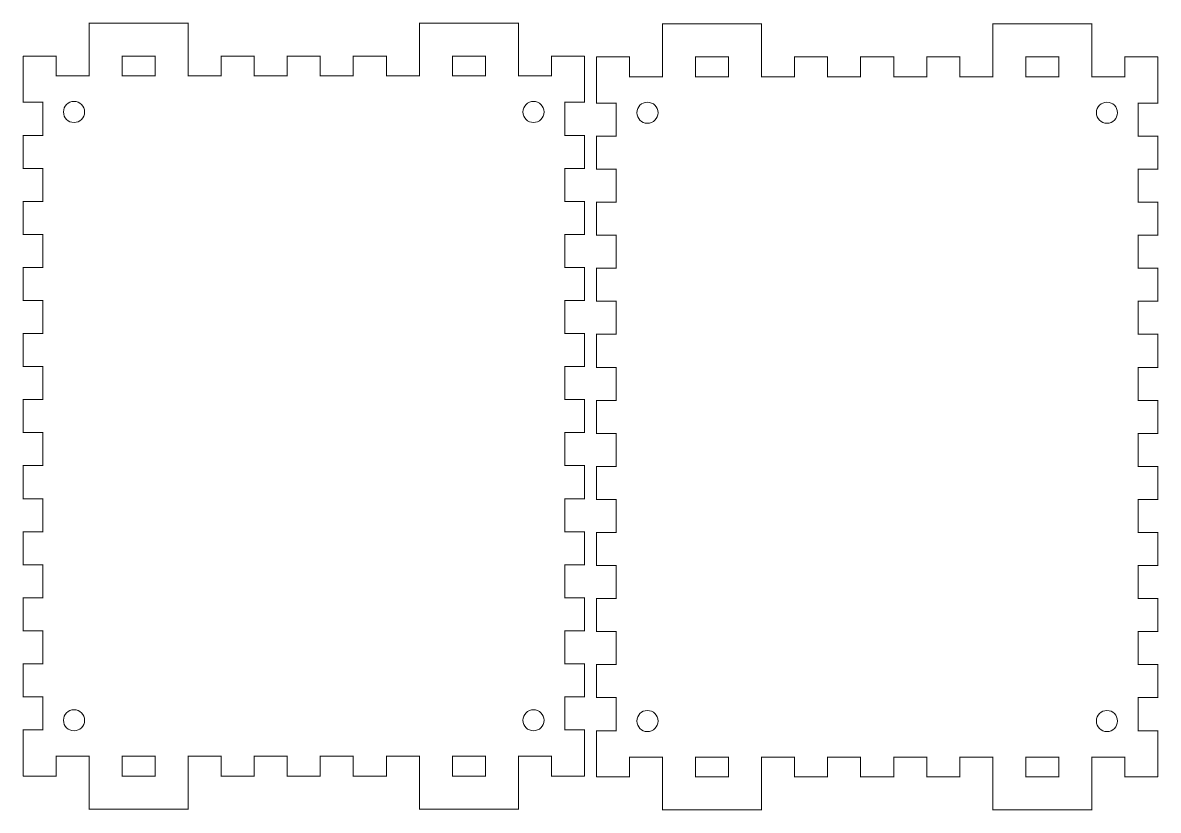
# Model space of a CAD drawing. Header units: centimetres. Extents: x -17.6 to 17, y -10.6 to 13.3.
# Drawn here: x -17.55 to -0.36, y -10.64 to 1.28 of the extents above; entities that cross this region are included whole.
import ezdxf

# ---------------------------------------------------------------- set-up
doc = ezdxf.new("R2010")
doc.units = ezdxf.units.CM
doc.header["$MEASUREMENT"] = 0
doc.layers.add('Layer 1', color=7, linetype='Continuous')

msp = doc.modelspace()

# ---------------------------------------------------------------- linework, layer by layer
at = {"layer": 'Layer 1', "lineweight": 9}
for points in [[(-16.55011, 0.475), (-16.55011, 0.475), (-16.55011, 1.285), (-16.55011, 1.285)], [(-16.55011, 1.28), (-16.55011, 1.28), (-15.05011, 1.28), (-15.05011, 1.28)], [(-15.05011, 0.475), (-15.05011, 0.475), (-15.05011, 1.285), (-15.05011, 1.285)], [(-11.55011, 0.475), (-11.55011, 0.475), (-11.55011, 1.285), (-11.55011, 1.285)], [(-11.55011, 1.28), (-11.55011, 1.28), (-10.05011, 1.28), (-10.05011, 1.28)], [(-10.05011, 0.475), (-10.05011, 0.475), (-10.05011, 1.285), (-10.05011, 1.285)], [(-7.87011, 0.46286), (-7.87011, 0.46286), (-7.87011, 1.27286), (-7.87011, 1.27286)], [(-7.87011, 1.26786), (-7.87011, 1.26786), (-6.37011, 1.26786), (-6.37011, 1.26786)], [(-6.37011, 0.46286), (-6.37011, 0.46286), (-6.37011, 1.27286), (-6.37011, 1.27286)], [(-2.87011, 0.46286), (-2.87011, 0.46286), (-2.87011, 1.27286), (-2.87011, 1.27286)], [(-2.87011, 1.26786), (-2.87011, 1.26786), (-1.37011, 1.26786), (-1.37011, 1.26786)], [(-1.37011, 0.46286), (-1.37011, 0.46286), (-1.37011, 1.27286), (-1.37011, 1.27286)], [(-17.54971, 0.08), (-17.54971, 0.08), (-17.54971, 0.78), (-17.54971, 0.78)], [(-17.54971, 0.78), (-17.54971, 0.78), (-17.05011, 0.78), (-17.05011, 0.78)], [(-17.05011, 0.475), (-17.05011, 0.475), (-17.05011, 0.785), (-17.05011, 0.785)], [(-16.05011, 0.475), (-16.05011, 0.475), (-16.05011, 0.785), (-16.05011, 0.785)], [(-16.05011, 0.78), (-16.05011, 0.78), (-15.55011, 0.78), (-15.55011, 0.78)], [(-15.55011, 0.475), (-15.55011, 0.475), (-15.55011, 0.785), (-15.55011, 0.785)], [(-14.55011, 0.475), (-14.55011, 0.475), (-14.55011, 0.785), (-14.55011, 0.785)], [(-14.55011, 0.78), (-14.55011, 0.78), (-14.05011, 0.78), (-14.05011, 0.78)], [(-14.05011, 0.475), (-14.05011, 0.475), (-14.05011, 0.785), (-14.05011, 0.785)], [(-13.55011, 0.475), (-13.55011, 0.475), (-13.55011, 0.785), (-13.55011, 0.785)], [(-13.55011, 0.78), (-13.55011, 0.78), (-13.05011, 0.78), (-13.05011, 0.78)], [(-13.05011, 0.475), (-13.05011, 0.475), (-13.05011, 0.785), (-13.05011, 0.785)], [(-12.55011, 0.475), (-12.55011, 0.475), (-12.55011, 0.785), (-12.55011, 0.785)], [(-12.55011, 0.78), (-12.55011, 0.78), (-12.05011, 0.78), (-12.05011, 0.78)], [(-12.05011, 0.475), (-12.05011, 0.475), (-12.05011, 0.785), (-12.05011, 0.785)], [(-11.05011, 0.475), (-11.05011, 0.475), (-11.05011, 0.785), (-11.05011, 0.785)], [(-11.05011, 0.78), (-11.05011, 0.78), (-10.55011, 0.78), (-10.55011, 0.78)], [(-10.55011, 0.475), (-10.55011, 0.475), (-10.55011, 0.785), (-10.55011, 0.785)], [(-9.55011, 0.475), (-9.55011, 0.475), (-9.55011, 0.785), (-9.55011, 0.785)], [(-9.55011, 0.78), (-9.55011, 0.78), (-9.05051, 0.78), (-9.05051, 0.78)], [(-9.05051, 0.08), (-9.05051, 0.08), (-9.05051, 0.78), (-9.05051, 0.78)], [(-8.86971, 0.06786), (-8.86971, 0.06786), (-8.86971, 0.76786), (-8.86971, 0.76786)], [(-8.86971, 0.76786), (-8.86971, 0.76786), (-8.37011, 0.76786), (-8.37011, 0.76786)], [(-8.37011, 0.46286), (-8.37011, 0.46286), (-8.37011, 0.77286), (-8.37011, 0.77286)], [(-7.37011, 0.46286), (-7.37011, 0.46286), (-7.37011, 0.77286), (-7.37011, 0.77286)], [(-7.37011, 0.76786), (-7.37011, 0.76786), (-6.87011, 0.76786), (-6.87011, 0.76786)], [(-6.87011, 0.46286), (-6.87011, 0.46286), (-6.87011, 0.77286), (-6.87011, 0.77286)], [(-5.87011, 0.46286), (-5.87011, 0.46286), (-5.87011, 0.77286), (-5.87011, 0.77286)], [(-5.87011, 0.76786), (-5.87011, 0.76786), (-5.37011, 0.76786), (-5.37011, 0.76786)], [(-5.37011, 0.46286), (-5.37011, 0.46286), (-5.37011, 0.77286), (-5.37011, 0.77286)], [(-4.87011, 0.46286), (-4.87011, 0.46286), (-4.87011, 0.77286), (-4.87011, 0.77286)], [(-4.87011, 0.76786), (-4.87011, 0.76786), (-4.37011, 0.76786), (-4.37011, 0.76786)], [(-4.37011, 0.46286), (-4.37011, 0.46286), (-4.37011, 0.77286), (-4.37011, 0.77286)], [(-3.87011, 0.46286), (-3.87011, 0.46286), (-3.87011, 0.77286), (-3.87011, 0.77286)], [(-3.87011, 0.76786), (-3.87011, 0.76786), (-3.37011, 0.76786), (-3.37011, 0.76786)], [(-3.37011, 0.46286), (-3.37011, 0.46286), (-3.37011, 0.77286), (-3.37011, 0.77286)], [(-2.37011, 0.46286), (-2.37011, 0.46286), (-2.37011, 0.77286), (-2.37011, 0.77286)], [(-2.37011, 0.76786), (-2.37011, 0.76786), (-1.87011, 0.76786), (-1.87011, 0.76786)], [(-1.87011, 0.46286), (-1.87011, 0.46286), (-1.87011, 0.77286), (-1.87011, 0.77286)], [(-0.87011, 0.46286), (-0.87011, 0.46286), (-0.87011, 0.77286), (-0.87011, 0.77286)], [(-0.87011, 0.76786), (-0.87011, 0.76786), (-0.37051, 0.76786), (-0.37051, 0.76786)], [(-0.37051, 0.06786), (-0.37051, 0.06786), (-0.37051, 0.76786), (-0.37051, 0.76786)], [(-17.05011, 0.48), (-17.05011, 0.48), (-16.55011, 0.48), (-16.55011, 0.48)], [(-16.05011, 0.48), (-16.05011, 0.48), (-15.55011, 0.48), (-15.55011, 0.48)], [(-15.05011, 0.48), (-15.05011, 0.48), (-14.55011, 0.48), (-14.55011, 0.48)], [(-14.05011, 0.48), (-14.05011, 0.48), (-13.55011, 0.48), (-13.55011, 0.48)], [(-13.05011, 0.48), (-13.05011, 0.48), (-12.55011, 0.48), (-12.55011, 0.48)], [(-12.05011, 0.48), (-12.05011, 0.48), (-11.55011, 0.48), (-11.55011, 0.48)], [(-11.05011, 0.48), (-11.05011, 0.48), (-10.55011, 0.48), (-10.55011, 0.48)], [(-10.05011, 0.48), (-10.05011, 0.48), (-9.55011, 0.48), (-9.55011, 0.48)], [(-8.37011, 0.46786), (-8.37011, 0.46786), (-7.87011, 0.46786), (-7.87011, 0.46786)], [(-7.37011, 0.46786), (-7.37011, 0.46786), (-6.87011, 0.46786), (-6.87011, 0.46786)], [(-6.37011, 0.46786), (-6.37011, 0.46786), (-5.87011, 0.46786), (-5.87011, 0.46786)], [(-5.37011, 0.46786), (-5.37011, 0.46786), (-4.87011, 0.46786), (-4.87011, 0.46786)], [(-4.37011, 0.46786), (-4.37011, 0.46786), (-3.87011, 0.46786), (-3.87011, 0.46786)], [(-3.37011, 0.46786), (-3.37011, 0.46786), (-2.87011, 0.46786), (-2.87011, 0.46786)], [(-2.37011, 0.46786), (-2.37011, 0.46786), (-1.87011, 0.46786), (-1.87011, 0.46786)], [(-1.37011, 0.46786), (-1.37011, 0.46786), (-0.87011, 0.46786), (-0.87011, 0.46786)], [(-17.24471, 0.08), (-17.24471, 0.08), (-17.55471, 0.08), (-17.55471, 0.08)], [(-17.2497, -0.42), (-17.2497, -0.42), (-17.2497, 0.08), (-17.2497, 0.08)], [(-9.04471, 0.08), (-9.04471, 0.08), (-9.35471, 0.08), (-9.35471, 0.08)], [(-9.35051, 0.08), (-9.35051, 0.08), (-9.35051, -0.42), (-9.35051, -0.42)], [(-8.56471, 0.06786), (-8.56471, 0.06786), (-8.87471, 0.06786), (-8.87471, 0.06786)], [(-8.5697, -0.43214), (-8.5697, -0.43214), (-8.5697, 0.06786), (-8.5697, 0.06786)], [(-0.36471, 0.06786), (-0.36471, 0.06786), (-0.67471, 0.06786), (-0.67471, 0.06786)], [(-0.67051, 0.06786), (-0.67051, 0.06786), (-0.67051, -0.43214), (-0.67051, -0.43214)], [(-17.24471, -0.42), (-17.24471, -0.42), (-17.55471, -0.42), (-17.55471, -0.42)], [(-17.54971, -0.92), (-17.54971, -0.92), (-17.54971, -0.42), (-17.54971, -0.42)], [(-9.04471, -0.42), (-9.04471, -0.42), (-9.35471, -0.42), (-9.35471, -0.42)], [(-9.05051, -0.92), (-9.05051, -0.92), (-9.05051, -0.42), (-9.05051, -0.42)], [(-8.56471, -0.43214), (-8.56471, -0.43214), (-8.87471, -0.43214), (-8.87471, -0.43214)], [(-8.86971, -0.93214), (-8.86971, -0.93214), (-8.86971, -0.43214), (-8.86971, -0.43214)], [(-0.36471, -0.43214), (-0.36471, -0.43214), (-0.67471, -0.43214), (-0.67471, -0.43214)], [(-0.37051, -0.93214), (-0.37051, -0.93214), (-0.37051, -0.43214), (-0.37051, -0.43214)], [(-17.24471, -0.92), (-17.24471, -0.92), (-17.55471, -0.92), (-17.55471, -0.92)], [(-17.2497, -1.42), (-17.2497, -1.42), (-17.2497, -0.92), (-17.2497, -0.92)], [(-9.04471, -0.92), (-9.04471, -0.92), (-9.35471, -0.92), (-9.35471, -0.92)], [(-9.35051, -0.92), (-9.35051, -0.92), (-9.35051, -1.42), (-9.35051, -1.42)], [(-8.56471, -0.93214), (-8.56471, -0.93214), (-8.87471, -0.93214), (-8.87471, -0.93214)], [(-8.5697, -1.43214), (-8.5697, -1.43214), (-8.5697, -0.93214), (-8.5697, -0.93214)], [(-0.36471, -0.93214), (-0.36471, -0.93214), (-0.67471, -0.93214), (-0.67471, -0.93214)], [(-0.67051, -0.93214), (-0.67051, -0.93214), (-0.67051, -1.43214), (-0.67051, -1.43214)], [(-17.24471, -1.42), (-17.24471, -1.42), (-17.55471, -1.42), (-17.55471, -1.42)], [(-17.54971, -1.92), (-17.54971, -1.92), (-17.54971, -1.42), (-17.54971, -1.42)], [(-9.04471, -1.42), (-9.04471, -1.42), (-9.35471, -1.42), (-9.35471, -1.42)], [(-9.05051, -1.92), (-9.05051, -1.92), (-9.05051, -1.42), (-9.05051, -1.42)], [(-8.56471, -1.43214), (-8.56471, -1.43214), (-8.87471, -1.43214), (-8.87471, -1.43214)], [(-8.86971, -1.93214), (-8.86971, -1.93214), (-8.86971, -1.43214), (-8.86971, -1.43214)], [(-0.36471, -1.43214), (-0.36471, -1.43214), (-0.67471, -1.43214), (-0.67471, -1.43214)], [(-0.37051, -1.93214), (-0.37051, -1.93214), (-0.37051, -1.43214), (-0.37051, -1.43214)], [(-17.24471, -1.92), (-17.24471, -1.92), (-17.55471, -1.92), (-17.55471, -1.92)], [(-17.2497, -2.42), (-17.2497, -2.42), (-17.2497, -1.92), (-17.2497, -1.92)], [(-9.04471, -1.92), (-9.04471, -1.92), (-9.35471, -1.92), (-9.35471, -1.92)], [(-9.35051, -1.92), (-9.35051, -1.92), (-9.35051, -2.42), (-9.35051, -2.42)], [(-8.56471, -1.93214), (-8.56471, -1.93214), (-8.87471, -1.93214), (-8.87471, -1.93214)], [(-8.5697, -2.43214), (-8.5697, -2.43214), (-8.5697, -1.93214), (-8.5697, -1.93214)], [(-0.36471, -1.93214), (-0.36471, -1.93214), (-0.67471, -1.93214), (-0.67471, -1.93214)], [(-0.67051, -1.93214), (-0.67051, -1.93214), (-0.67051, -2.43214), (-0.67051, -2.43214)], [(-17.24471, -2.42), (-17.24471, -2.42), (-17.55471, -2.42), (-17.55471, -2.42)], [(-17.54971, -2.92), (-17.54971, -2.92), (-17.54971, -2.42), (-17.54971, -2.42)], [(-9.04471, -2.42), (-9.04471, -2.42), (-9.35471, -2.42), (-9.35471, -2.42)], [(-9.05051, -2.92), (-9.05051, -2.92), (-9.05051, -2.42), (-9.05051, -2.42)], [(-8.56471, -2.43214), (-8.56471, -2.43214), (-8.87471, -2.43214), (-8.87471, -2.43214)], [(-8.86971, -2.93214), (-8.86971, -2.93214), (-8.86971, -2.43214), (-8.86971, -2.43214)], [(-0.36471, -2.43214), (-0.36471, -2.43214), (-0.67471, -2.43214), (-0.67471, -2.43214)], [(-0.37051, -2.93214), (-0.37051, -2.93214), (-0.37051, -2.43214), (-0.37051, -2.43214)], [(-17.24471, -2.92), (-17.24471, -2.92), (-17.55471, -2.92), (-17.55471, -2.92)], [(-17.2497, -3.42), (-17.2497, -3.42), (-17.2497, -2.92), (-17.2497, -2.92)], [(-9.04471, -2.92), (-9.04471, -2.92), (-9.35471, -2.92), (-9.35471, -2.92)], [(-9.35051, -2.92), (-9.35051, -2.92), (-9.35051, -3.42), (-9.35051, -3.42)], [(-8.56471, -2.93214), (-8.56471, -2.93214), (-8.87471, -2.93214), (-8.87471, -2.93214)], [(-8.5697, -3.43214), (-8.5697, -3.43214), (-8.5697, -2.93214), (-8.5697, -2.93214)], [(-0.36471, -2.93214), (-0.36471, -2.93214), (-0.67471, -2.93214), (-0.67471, -2.93214)], [(-0.67051, -2.93214), (-0.67051, -2.93214), (-0.67051, -3.43214), (-0.67051, -3.43214)], [(-17.24471, -3.42), (-17.24471, -3.42), (-17.55471, -3.42), (-17.55471, -3.42)], [(-17.54971, -3.92), (-17.54971, -3.92), (-17.54971, -3.42), (-17.54971, -3.42)], [(-9.04471, -3.42), (-9.04471, -3.42), (-9.35471, -3.42), (-9.35471, -3.42)], [(-9.05051, -3.92), (-9.05051, -3.92), (-9.05051, -3.42), (-9.05051, -3.42)], [(-8.56471, -3.43214), (-8.56471, -3.43214), (-8.87471, -3.43214), (-8.87471, -3.43214)], [(-8.86971, -3.93214), (-8.86971, -3.93214), (-8.86971, -3.43214), (-8.86971, -3.43214)], [(-0.36471, -3.43214), (-0.36471, -3.43214), (-0.67471, -3.43214), (-0.67471, -3.43214)], [(-0.37051, -3.93214), (-0.37051, -3.93214), (-0.37051, -3.43214), (-0.37051, -3.43214)], [(-17.24471, -3.92), (-17.24471, -3.92), (-17.55471, -3.92), (-17.55471, -3.92)], [(-17.2497, -4.42), (-17.2497, -4.42), (-17.2497, -3.92), (-17.2497, -3.92)], [(-9.04471, -3.92), (-9.04471, -3.92), (-9.35471, -3.92), (-9.35471, -3.92)], [(-9.35051, -3.92), (-9.35051, -3.92), (-9.35051, -4.42), (-9.35051, -4.42)], [(-8.56471, -3.93214), (-8.56471, -3.93214), (-8.87471, -3.93214), (-8.87471, -3.93214)], [(-8.5697, -4.43214), (-8.5697, -4.43214), (-8.5697, -3.93214), (-8.5697, -3.93214)], [(-0.36471, -3.93214), (-0.36471, -3.93214), (-0.67471, -3.93214), (-0.67471, -3.93214)], [(-0.67051, -3.93214), (-0.67051, -3.93214), (-0.67051, -4.43214), (-0.67051, -4.43214)], [(-17.24471, -4.42), (-17.24471, -4.42), (-17.55471, -4.42), (-17.55471, -4.42)], [(-17.54971, -4.92), (-17.54971, -4.92), (-17.54971, -4.42), (-17.54971, -4.42)], [(-9.04471, -4.42), (-9.04471, -4.42), (-9.35471, -4.42), (-9.35471, -4.42)], [(-9.05051, -4.92), (-9.05051, -4.92), (-9.05051, -4.42), (-9.05051, -4.42)], [(-8.56471, -4.43214), (-8.56471, -4.43214), (-8.87471, -4.43214), (-8.87471, -4.43214)], [(-8.86971, -4.93214), (-8.86971, -4.93214), (-8.86971, -4.43214), (-8.86971, -4.43214)], [(-0.36471, -4.43214), (-0.36471, -4.43214), (-0.67471, -4.43214), (-0.67471, -4.43214)], [(-0.37051, -4.93214), (-0.37051, -4.93214), (-0.37051, -4.43214), (-0.37051, -4.43214)], [(-17.24471, -4.92), (-17.24471, -4.92), (-17.55471, -4.92), (-17.55471, -4.92)], [(-17.2497, -5.42), (-17.2497, -5.42), (-17.2497, -4.92), (-17.2497, -4.92)], [(-9.04471, -4.92), (-9.04471, -4.92), (-9.35471, -4.92), (-9.35471, -4.92)], [(-9.35051, -4.92), (-9.35051, -4.92), (-9.35051, -5.42), (-9.35051, -5.42)], [(-8.56471, -4.93214), (-8.56471, -4.93214), (-8.87471, -4.93214), (-8.87471, -4.93214)], [(-8.5697, -5.43214), (-8.5697, -5.43214), (-8.5697, -4.93214), (-8.5697, -4.93214)], [(-0.36471, -4.93214), (-0.36471, -4.93214), (-0.67471, -4.93214), (-0.67471, -4.93214)], [(-0.67051, -4.93214), (-0.67051, -4.93214), (-0.67051, -5.43214), (-0.67051, -5.43214)], [(-17.24471, -5.42), (-17.24471, -5.42), (-17.55471, -5.42), (-17.55471, -5.42)], [(-17.54971, -5.92), (-17.54971, -5.92), (-17.54971, -5.42), (-17.54971, -5.42)], [(-9.04471, -5.42), (-9.04471, -5.42), (-9.35471, -5.42), (-9.35471, -5.42)], [(-9.05051, -5.92), (-9.05051, -5.92), (-9.05051, -5.42), (-9.05051, -5.42)], [(-8.56471, -5.43214), (-8.56471, -5.43214), (-8.87471, -5.43214), (-8.87471, -5.43214)], [(-8.86971, -5.93214), (-8.86971, -5.93214), (-8.86971, -5.43214), (-8.86971, -5.43214)], [(-0.36471, -5.43214), (-0.36471, -5.43214), (-0.67471, -5.43214), (-0.67471, -5.43214)], [(-0.37051, -5.93214), (-0.37051, -5.93214), (-0.37051, -5.43214), (-0.37051, -5.43214)], [(-17.24471, -5.92), (-17.24471, -5.92), (-17.55471, -5.92), (-17.55471, -5.92)], [(-17.2497, -6.42), (-17.2497, -6.42), (-17.2497, -5.92), (-17.2497, -5.92)], [(-9.04471, -5.92), (-9.04471, -5.92), (-9.35471, -5.92), (-9.35471, -5.92)], [(-9.35051, -5.92), (-9.35051, -5.92), (-9.35051, -6.42), (-9.35051, -6.42)], [(-8.56471, -5.93214), (-8.56471, -5.93214), (-8.87471, -5.93214), (-8.87471, -5.93214)], [(-8.5697, -6.43214), (-8.5697, -6.43214), (-8.5697, -5.93214), (-8.5697, -5.93214)], [(-0.36471, -5.93214), (-0.36471, -5.93214), (-0.67471, -5.93214), (-0.67471, -5.93214)], [(-0.67051, -5.93214), (-0.67051, -5.93214), (-0.67051, -6.43214), (-0.67051, -6.43214)], [(-17.24471, -6.42), (-17.24471, -6.42), (-17.55471, -6.42), (-17.55471, -6.42)], [(-17.54971, -6.92), (-17.54971, -6.92), (-17.54971, -6.42), (-17.54971, -6.42)], [(-9.04471, -6.42), (-9.04471, -6.42), (-9.35471, -6.42), (-9.35471, -6.42)], [(-9.05051, -6.92), (-9.05051, -6.92), (-9.05051, -6.42), (-9.05051, -6.42)], [(-8.56471, -6.43214), (-8.56471, -6.43214), (-8.87471, -6.43214), (-8.87471, -6.43214)], [(-8.86971, -6.93214), (-8.86971, -6.93214), (-8.86971, -6.43214), (-8.86971, -6.43214)], [(-0.36471, -6.43214), (-0.36471, -6.43214), (-0.67471, -6.43214), (-0.67471, -6.43214)], [(-0.37051, -6.93214), (-0.37051, -6.93214), (-0.37051, -6.43214), (-0.37051, -6.43214)], [(-17.24471, -6.92), (-17.24471, -6.92), (-17.55471, -6.92), (-17.55471, -6.92)], [(-17.2497, -7.42), (-17.2497, -7.42), (-17.2497, -6.92), (-17.2497, -6.92)], [(-9.04471, -6.92), (-9.04471, -6.92), (-9.35471, -6.92), (-9.35471, -6.92)], [(-9.35051, -6.92), (-9.35051, -6.92), (-9.35051, -7.42), (-9.35051, -7.42)], [(-8.56471, -6.93214), (-8.56471, -6.93214), (-8.87471, -6.93214), (-8.87471, -6.93214)], [(-8.5697, -7.43214), (-8.5697, -7.43214), (-8.5697, -6.93214), (-8.5697, -6.93214)], [(-0.36471, -6.93214), (-0.36471, -6.93214), (-0.67471, -6.93214), (-0.67471, -6.93214)], [(-0.67051, -6.93214), (-0.67051, -6.93214), (-0.67051, -7.43214), (-0.67051, -7.43214)], [(-17.24471, -7.42), (-17.24471, -7.42), (-17.55471, -7.42), (-17.55471, -7.42)], [(-17.54971, -7.92), (-17.54971, -7.92), (-17.54971, -7.42), (-17.54971, -7.42)], [(-9.04471, -7.42), (-9.04471, -7.42), (-9.35471, -7.42), (-9.35471, -7.42)], [(-9.05051, -7.92), (-9.05051, -7.92), (-9.05051, -7.42), (-9.05051, -7.42)], [(-8.56471, -7.43214), (-8.56471, -7.43214), (-8.87471, -7.43214), (-8.87471, -7.43214)], [(-8.86971, -7.93214), (-8.86971, -7.93214), (-8.86971, -7.43214), (-8.86971, -7.43214)], [(-0.36471, -7.43214), (-0.36471, -7.43214), (-0.67471, -7.43214), (-0.67471, -7.43214)], [(-0.37051, -7.93214), (-0.37051, -7.93214), (-0.37051, -7.43214), (-0.37051, -7.43214)], [(-17.24471, -7.92), (-17.24471, -7.92), (-17.55471, -7.92), (-17.55471, -7.92)], [(-17.2497, -8.42), (-17.2497, -8.42), (-17.2497, -7.92), (-17.2497, -7.92)], [(-9.04471, -7.92), (-9.04471, -7.92), (-9.35471, -7.92), (-9.35471, -7.92)], [(-9.35051, -7.92), (-9.35051, -7.92), (-9.35051, -8.42), (-9.35051, -8.42)], [(-8.56471, -7.93214), (-8.56471, -7.93214), (-8.87471, -7.93214), (-8.87471, -7.93214)], [(-8.5697, -8.43214), (-8.5697, -8.43214), (-8.5697, -7.93214), (-8.5697, -7.93214)], [(-0.36471, -7.93214), (-0.36471, -7.93214), (-0.67471, -7.93214), (-0.67471, -7.93214)], [(-0.67051, -7.93214), (-0.67051, -7.93214), (-0.67051, -8.43214), (-0.67051, -8.43214)], [(-17.24471, -8.42), (-17.24471, -8.42), (-17.55471, -8.42), (-17.55471, -8.42)], [(-17.54971, -8.92), (-17.54971, -8.92), (-17.54971, -8.42), (-17.54971, -8.42)], [(-9.04471, -8.42), (-9.04471, -8.42), (-9.35471, -8.42), (-9.35471, -8.42)], [(-9.05051, -8.92), (-9.05051, -8.92), (-9.05051, -8.42), (-9.05051, -8.42)], [(-8.56471, -8.43214), (-8.56471, -8.43214), (-8.87471, -8.43214), (-8.87471, -8.43214)], [(-8.86971, -8.93214), (-8.86971, -8.93214), (-8.86971, -8.43214), (-8.86971, -8.43214)], [(-0.36471, -8.43214), (-0.36471, -8.43214), (-0.67471, -8.43214), (-0.67471, -8.43214)], [(-0.37051, -8.93214), (-0.37051, -8.93214), (-0.37051, -8.43214), (-0.37051, -8.43214)], [(-17.24471, -8.92), (-17.24471, -8.92), (-17.55471, -8.92), (-17.55471, -8.92)], [(-17.2497, -9.42), (-17.2497, -9.42), (-17.2497, -8.92), (-17.2497, -8.92)], [(-9.04471, -8.92), (-9.04471, -8.92), (-9.35471, -8.92), (-9.35471, -8.92)], [(-9.35051, -8.92), (-9.35051, -8.92), (-9.35051, -9.42), (-9.35051, -9.42)], [(-8.56471, -8.93214), (-8.56471, -8.93214), (-8.87471, -8.93214), (-8.87471, -8.93214)], [(-8.5697, -9.43214), (-8.5697, -9.43214), (-8.5697, -8.93214), (-8.5697, -8.93214)], [(-0.36471, -8.93214), (-0.36471, -8.93214), (-0.67471, -8.93214), (-0.67471, -8.93214)], [(-0.67051, -8.93214), (-0.67051, -8.93214), (-0.67051, -9.43214), (-0.67051, -9.43214)], [(-17.24471, -9.42), (-17.24471, -9.42), (-17.55471, -9.42), (-17.55471, -9.42)], [(-17.54971, -10.12), (-17.54971, -10.12), (-17.54971, -9.42), (-17.54971, -9.42)], [(-9.04471, -9.42), (-9.04471, -9.42), (-9.35471, -9.42), (-9.35471, -9.42)], [(-9.05051, -10.12), (-9.05051, -10.12), (-9.05051, -9.42), (-9.05051, -9.42)], [(-8.56471, -9.43214), (-8.56471, -9.43214), (-8.87471, -9.43214), (-8.87471, -9.43214)], [(-8.86971, -10.13214), (-8.86971, -10.13214), (-8.86971, -9.43214), (-8.86971, -9.43214)], [(-0.36471, -9.43214), (-0.36471, -9.43214), (-0.67471, -9.43214), (-0.67471, -9.43214)], [(-0.37051, -10.13214), (-0.37051, -10.13214), (-0.37051, -9.43214), (-0.37051, -9.43214)], [(-17.05011, -10.125), (-17.05011, -10.125), (-17.05011, -9.815), (-17.05011, -9.815)], [(-16.55011, -9.82), (-16.55011, -9.82), (-17.05011, -9.82), (-17.05011, -9.82)], [(-16.55011, -10.625), (-16.55011, -10.625), (-16.55011, -9.815), (-16.55011, -9.815)], [(-16.05011, -10.125), (-16.05011, -10.125), (-16.05011, -9.815), (-16.05011, -9.815)], [(-15.55011, -9.82), (-15.55011, -9.82), (-16.05011, -9.82), (-16.05011, -9.82)], [(-15.55011, -10.125), (-15.55011, -10.125), (-15.55011, -9.815), (-15.55011, -9.815)], [(-15.05011, -10.625), (-15.05011, -10.625), (-15.05011, -9.815), (-15.05011, -9.815)], [(-14.55011, -9.82), (-14.55011, -9.82), (-15.05011, -9.82), (-15.05011, -9.82)], [(-14.55011, -10.125), (-14.55011, -10.125), (-14.55011, -9.815), (-14.55011, -9.815)], [(-14.05011, -10.125), (-14.05011, -10.125), (-14.05011, -9.815), (-14.05011, -9.815)], [(-13.55011, -9.82), (-13.55011, -9.82), (-14.05011, -9.82), (-14.05011, -9.82)], [(-13.55011, -10.125), (-13.55011, -10.125), (-13.55011, -9.815), (-13.55011, -9.815)], [(-13.05011, -10.125), (-13.05011, -10.125), (-13.05011, -9.815), (-13.05011, -9.815)], [(-12.55011, -9.82), (-12.55011, -9.82), (-13.05011, -9.82), (-13.05011, -9.82)], [(-12.55011, -10.125), (-12.55011, -10.125), (-12.55011, -9.815), (-12.55011, -9.815)], [(-12.05011, -10.125), (-12.05011, -10.125), (-12.05011, -9.815), (-12.05011, -9.815)], [(-11.55011, -9.82), (-11.55011, -9.82), (-12.05011, -9.82), (-12.05011, -9.82)], [(-11.55011, -10.625), (-11.55011, -10.625), (-11.55011, -9.815), (-11.55011, -9.815)], [(-11.05011, -10.125), (-11.05011, -10.125), (-11.05011, -9.815), (-11.05011, -9.815)], [(-10.55011, -9.82), (-10.55011, -9.82), (-11.05011, -9.82), (-11.05011, -9.82)], [(-10.55011, -10.125), (-10.55011, -10.125), (-10.55011, -9.815), (-10.55011, -9.815)], [(-10.05011, -10.625), (-10.05011, -10.625), (-10.05011, -9.815), (-10.05011, -9.815)], [(-9.55011, -9.82), (-9.55011, -9.82), (-10.05011, -9.82), (-10.05011, -9.82)], [(-9.55011, -10.125), (-9.55011, -10.125), (-9.55011, -9.815), (-9.55011, -9.815)], [(-8.37011, -10.13714), (-8.37011, -10.13714), (-8.37011, -9.82714), (-8.37011, -9.82714)], [(-7.87011, -9.83214), (-7.87011, -9.83214), (-8.37011, -9.83214), (-8.37011, -9.83214)], [(-7.87011, -10.63714), (-7.87011, -10.63714), (-7.87011, -9.82714), (-7.87011, -9.82714)], [(-7.37011, -10.13714), (-7.37011, -10.13714), (-7.37011, -9.82714), (-7.37011, -9.82714)], [(-6.87011, -9.83214), (-6.87011, -9.83214), (-7.37011, -9.83214), (-7.37011, -9.83214)], [(-6.87011, -10.13714), (-6.87011, -10.13714), (-6.87011, -9.82714), (-6.87011, -9.82714)], [(-6.37011, -10.63714), (-6.37011, -10.63714), (-6.37011, -9.82714), (-6.37011, -9.82714)], [(-5.87011, -9.83214), (-5.87011, -9.83214), (-6.37011, -9.83214), (-6.37011, -9.83214)], [(-5.87011, -10.13714), (-5.87011, -10.13714), (-5.87011, -9.82714), (-5.87011, -9.82714)], [(-5.37011, -10.13714), (-5.37011, -10.13714), (-5.37011, -9.82714), (-5.37011, -9.82714)], [(-4.87011, -9.83214), (-4.87011, -9.83214), (-5.37011, -9.83214), (-5.37011, -9.83214)], [(-4.87011, -10.13714), (-4.87011, -10.13714), (-4.87011, -9.82714), (-4.87011, -9.82714)], [(-4.37011, -10.13714), (-4.37011, -10.13714), (-4.37011, -9.82714), (-4.37011, -9.82714)], [(-3.87011, -9.83214), (-3.87011, -9.83214), (-4.37011, -9.83214), (-4.37011, -9.83214)], [(-3.87011, -10.13714), (-3.87011, -10.13714), (-3.87011, -9.82714), (-3.87011, -9.82714)], [(-3.37011, -10.13714), (-3.37011, -10.13714), (-3.37011, -9.82714), (-3.37011, -9.82714)], [(-2.87011, -9.83214), (-2.87011, -9.83214), (-3.37011, -9.83214), (-3.37011, -9.83214)], [(-2.87011, -10.63714), (-2.87011, -10.63714), (-2.87011, -9.82714), (-2.87011, -9.82714)], [(-2.37011, -10.13714), (-2.37011, -10.13714), (-2.37011, -9.82714), (-2.37011, -9.82714)], [(-1.87011, -9.83214), (-1.87011, -9.83214), (-2.37011, -9.83214), (-2.37011, -9.83214)], [(-1.87011, -10.13714), (-1.87011, -10.13714), (-1.87011, -9.82714), (-1.87011, -9.82714)], [(-1.37011, -10.63714), (-1.37011, -10.63714), (-1.37011, -9.82714), (-1.37011, -9.82714)], [(-0.87011, -9.83214), (-0.87011, -9.83214), (-1.37011, -9.83214), (-1.37011, -9.83214)], [(-0.87011, -10.13714), (-0.87011, -10.13714), (-0.87011, -9.82714), (-0.87011, -9.82714)], [(-17.54971, -10.12), (-17.54971, -10.12), (-17.05011, -10.12), (-17.05011, -10.12)], [(-16.05011, -10.12), (-16.05011, -10.12), (-15.55011, -10.12), (-15.55011, -10.12)], [(-14.55011, -10.12), (-14.55011, -10.12), (-14.05011, -10.12), (-14.05011, -10.12)], [(-13.55011, -10.12), (-13.55011, -10.12), (-13.05011, -10.12), (-13.05011, -10.12)], [(-12.55011, -10.12), (-12.55011, -10.12), (-12.05011, -10.12), (-12.05011, -10.12)], [(-11.05011, -10.12), (-11.05011, -10.12), (-10.55011, -10.12), (-10.55011, -10.12)], [(-9.55011, -10.12), (-9.55011, -10.12), (-9.05051, -10.12), (-9.05051, -10.12)], [(-8.86971, -10.13214), (-8.86971, -10.13214), (-8.37011, -10.13214), (-8.37011, -10.13214)], [(-7.37011, -10.13214), (-7.37011, -10.13214), (-6.87011, -10.13214), (-6.87011, -10.13214)], [(-5.87011, -10.13214), (-5.87011, -10.13214), (-5.37011, -10.13214), (-5.37011, -10.13214)], [(-4.87011, -10.13214), (-4.87011, -10.13214), (-4.37011, -10.13214), (-4.37011, -10.13214)], [(-3.87011, -10.13214), (-3.87011, -10.13214), (-3.37011, -10.13214), (-3.37011, -10.13214)], [(-2.37011, -10.13214), (-2.37011, -10.13214), (-1.87011, -10.13214), (-1.87011, -10.13214)], [(-0.87011, -10.13214), (-0.87011, -10.13214), (-0.37051, -10.13214), (-0.37051, -10.13214)], [(-16.55011, -10.62), (-16.55011, -10.62), (-15.05011, -10.62), (-15.05011, -10.62)], [(-11.55011, -10.62), (-11.55011, -10.62), (-10.05011, -10.62), (-10.05011, -10.62)], [(-7.87011, -10.63214), (-7.87011, -10.63214), (-6.37011, -10.63214), (-6.37011, -10.63214)], [(-2.87011, -10.63214), (-2.87011, -10.63214), (-1.37011, -10.63214), (-1.37011, -10.63214)]]:
    msp.add_open_spline(points, degree=3, dxfattribs=at)
for points in [[(-16.93781, -0.0657), (-16.93781, 0.02268), (-16.86621, 0.0943), (-16.77781, 0.0943), (-16.77781, 0.0943), (-16.68941, 0.0943), (-16.61781, 0.02268), (-16.61781, -0.0657), (-16.61781, -0.0657), (-16.61781, -0.15408), (-16.68941, -0.2257), (-16.77781, -0.2257), (-16.77781, -0.2257), (-16.86621, -0.2257), (-16.93781, -0.15408), (-16.93781, -0.0657)], [(-9.98241, -0.0657), (-9.98241, 0.02268), (-9.91081, 0.0943), (-9.82241, 0.0943), (-9.82241, 0.0943), (-9.73401, 0.0943), (-9.66241, 0.02268), (-9.66241, -0.0657), (-9.66241, -0.0657), (-9.66241, -0.15408), (-9.73401, -0.2257), (-9.82241, -0.2257), (-9.82241, -0.2257), (-9.91081, -0.2257), (-9.98241, -0.15408), (-9.98241, -0.0657)], [(-8.25781, -0.07784), (-8.25781, 0.01054), (-8.18621, 0.08216), (-8.09781, 0.08216), (-8.09781, 0.08216), (-8.00941, 0.08216), (-7.93781, 0.01054), (-7.93781, -0.07784), (-7.93781, -0.07784), (-7.93781, -0.16622), (-8.00941, -0.23784), (-8.09781, -0.23784), (-8.09781, -0.23784), (-8.18621, -0.23784), (-8.25781, -0.16622), (-8.25781, -0.07784)], [(-1.30241, -0.07784), (-1.30241, 0.01054), (-1.23081, 0.08216), (-1.14241, 0.08216), (-1.14241, 0.08216), (-1.05401, 0.08216), (-0.98241, 0.01054), (-0.98241, -0.07784), (-0.98241, -0.07784), (-0.98241, -0.16622), (-1.05401, -0.23784), (-1.14241, -0.23784), (-1.14241, -0.23784), (-1.23081, -0.23784), (-1.30241, -0.16622), (-1.30241, -0.07784)], [(-16.93781, -9.2743), (-16.93781, -9.18592), (-16.86621, -9.1143), (-16.77781, -9.1143), (-16.77781, -9.1143), (-16.68941, -9.1143), (-16.61781, -9.18592), (-16.61781, -9.2743), (-16.61781, -9.2743), (-16.61781, -9.36268), (-16.68941, -9.4343), (-16.77781, -9.4343), (-16.77781, -9.4343), (-16.86621, -9.4343), (-16.93781, -9.36268), (-16.93781, -9.2743)], [(-9.98241, -9.2743), (-9.98241, -9.18592), (-9.91081, -9.1143), (-9.82241, -9.1143), (-9.82241, -9.1143), (-9.73401, -9.1143), (-9.66241, -9.18592), (-9.66241, -9.2743), (-9.66241, -9.2743), (-9.66241, -9.36268), (-9.73401, -9.4343), (-9.82241, -9.4343), (-9.82241, -9.4343), (-9.91081, -9.4343), (-9.98241, -9.36268), (-9.98241, -9.2743)], [(-8.25781, -9.28644), (-8.25781, -9.19806), (-8.18621, -9.12644), (-8.09781, -9.12644), (-8.09781, -9.12644), (-8.00941, -9.12644), (-7.93781, -9.19806), (-7.93781, -9.28644), (-7.93781, -9.28644), (-7.93781, -9.37482), (-8.00941, -9.44644), (-8.09781, -9.44644), (-8.09781, -9.44644), (-8.18621, -9.44644), (-8.25781, -9.37482), (-8.25781, -9.28644)], [(-1.30241, -9.28644), (-1.30241, -9.19806), (-1.23081, -9.12644), (-1.14241, -9.12644), (-1.14241, -9.12644), (-1.05401, -9.12644), (-0.98241, -9.19806), (-0.98241, -9.28644), (-0.98241, -9.28644), (-0.98241, -9.37482), (-1.05401, -9.44644), (-1.14241, -9.44644), (-1.14241, -9.44644), (-1.23081, -9.44644), (-1.30241, -9.37482), (-1.30241, -9.28644)]]:
    msp.add_open_spline(points, degree=3, knots=[0, 0, 0, 0, 0.2, 0.2, 0.2, 0.2, 0.4, 0.4, 0.4, 0.4, 0.6, 0.6, 0.6, 0.6, 1, 1, 1, 1], dxfattribs=at)

doc.saveas('drawing.dxf')
